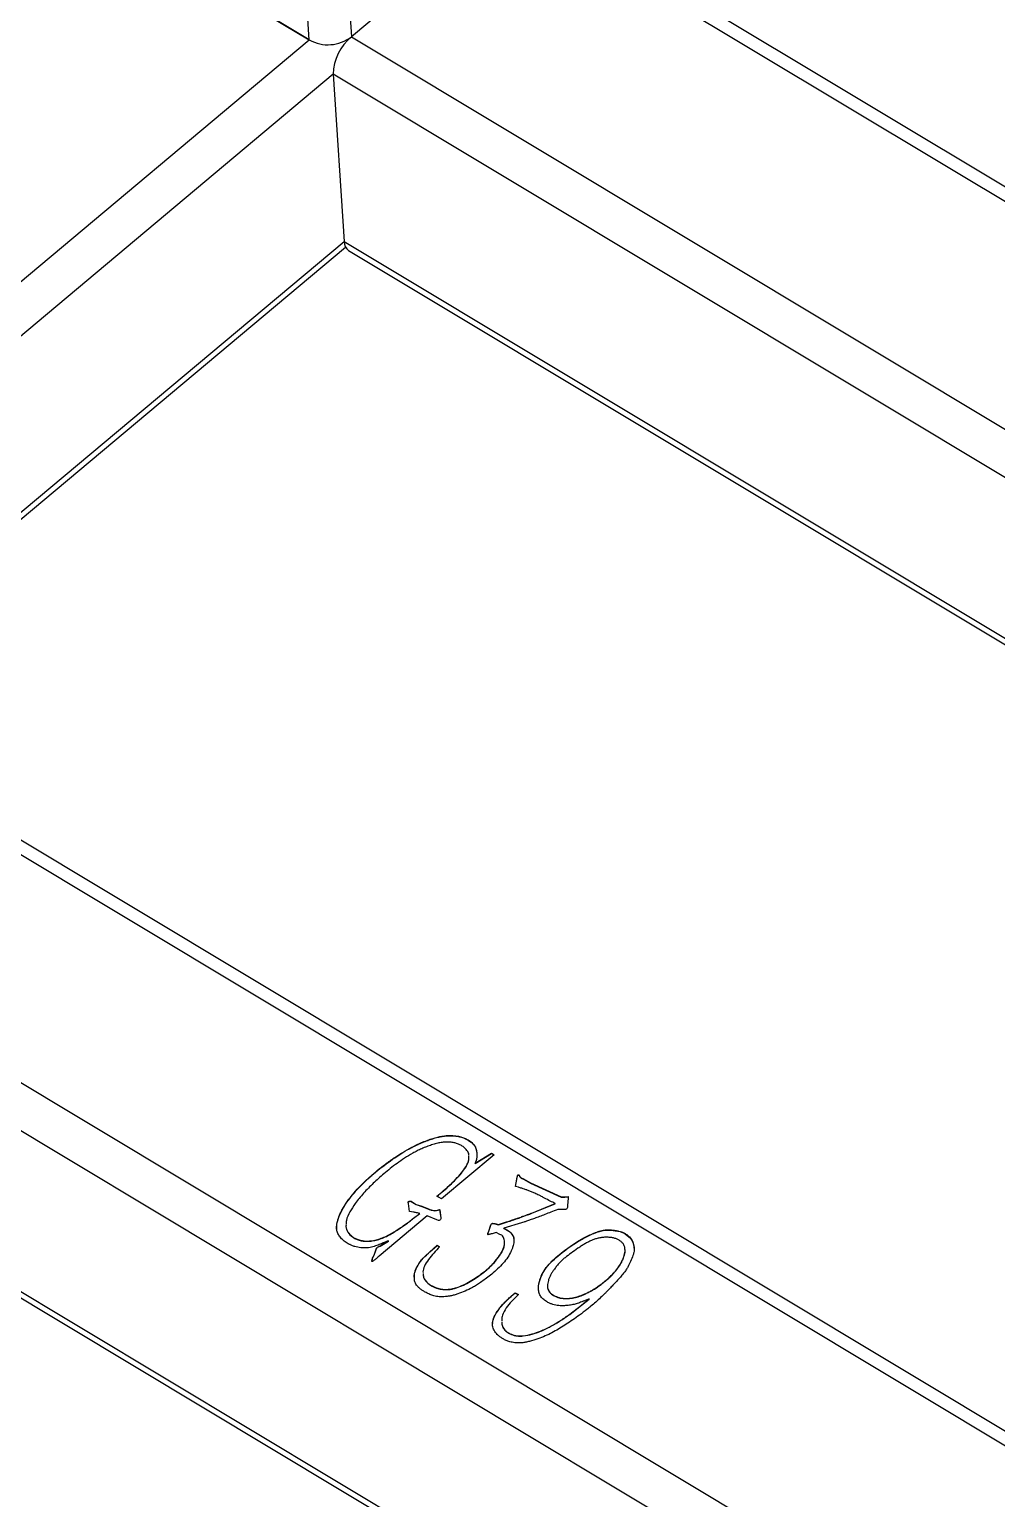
# Model space of a CAD drawing. Header units: millimetres. Extents: x -1590 to 1562, y -1082 to 1503.
# Drawn here: x -696.9 to -372.7, y -524.2 to -31.8 of the extents above; entities that cross this region are included whole.
import ezdxf

# ---------------------------------------------------------------- set-up
doc = ezdxf.new("R2010")
doc.units = ezdxf.units.MM

msp = doc.modelspace()

# ---------------------------------------------------------------- linework, layer by layer
at = {"color": 7, "linetype": 'Continuous', "lineweight": 25}
for p, q in [((-603.07, -35.39), (-621.83, 244.8)), ((-607.73, 245.86), (-588.96, -34.32)), ((-1491.65, 20.53), (264.31, -1033.52)), ((-1490.17, 17.51), (265.79, -1036.54)), ((-535.93, 10.09), (-588.96, -34.32)), ((-62.14, -269.37), (-530.31, 11.66)), ((-603.07, -35.39), (-662.84, 0.5)), ((-625.49, -21.93), (-603.14, -35.34)), ((-603.14, -35.34), (-603.14, -35.34)), ((-595.12, -46.88), (-591.37, -102.91)), ((-774.61, -258.66), (-590.9, -104.82)), ((-589.89, -105.94), (-309.53, -274.23)), ((-352.17, -512.24), (-823.6, -229.25)), ((-316.22, -631.26), (-918.63, -269.65)), ((-549.82, -404.06), (-549.82, -403.99)), ((-547.5, -411.82), (-542.02, -408.49)), ((-547.5, -411.89), (-542.02, -408.56)), ((-542.02, -408.49), (-541.15, -409.02)), ((-542.02, -408.56), (-542.02, -408.49)), ((-542.02, -408.56), (-541.19, -409.06)), ((-574.45, -409.98), (-574.45, -409.91)), ((-541.15, -409.02), (-558.71, -423.73)), ((-547.05, -410.6), (-547.5, -411.82)), ((-547.5, -411.89), (-547.5, -411.82)), ((-533.98, -419.66), (-533.41, -416.55)), ((-533.96, -419.66), (-533.4, -416.62)), ((-533.4, -416.62), (-533.41, -416.55)), ((-531.29, -417.08), (-528.88, -418.43)), ((-531.28, -417.15), (-531.29, -417.08)), ((-531.28, -417.15), (-528.88, -418.5)), ((-528.88, -418.43), (-518.7, -423.14)), ((-528.88, -418.5), (-528.88, -418.43)), ((-528.88, -418.5), (-518.69, -423.21)), ((-558.71, -423.73), (-560.32, -422.87)), ((-533, -419.88), (-533.98, -419.66)), ((-527.48, -421.88), (-530, -420.84)), ((-518.7, -423.14), (-517.39, -423.09)), ((-518.69, -423.21), (-518.7, -423.14)), ((-518.69, -423.21), (-517.38, -423.16)), ((-517.39, -423.09), (-516.28, -423.01)), ((-517.38, -423.16), (-517.39, -423.09)), ((-517.38, -423.16), (-516.28, -423.08)), ((-569.46, -428), (-569.82, -425.36)), ((-568.2, -428.2), (-569.46, -428)), ((-568.98, -424.56), (-567.22, -425.61)), ((-568.97, -424.63), (-568.98, -424.56)), ((-568.97, -424.63), (-567.22, -425.68)), ((-567.22, -425.61), (-565.38, -426.26)), ((-567.22, -425.68), (-567.22, -425.61)), ((-567.22, -425.68), (-565.37, -426.33)), ((-565.38, -426.26), (-563.15, -427.13)), ((-565.37, -426.33), (-565.38, -426.26)), ((-565.37, -426.33), (-563.14, -427.2)), ((-563.14, -427.2), (-563.15, -427.13)), ((-560.47, -427.62), (-559.38, -427.34)), ((-560.47, -427.69), (-559.37, -427.41)), ((-560.47, -427.69), (-560.47, -427.62)), ((-559.38, -427.34), (-558.95, -430.12)), ((-559.37, -427.41), (-559.38, -427.34)), ((-559.37, -427.41), (-558.94, -430.19)), ((-528.52, -428.53), (-520.66, -425.32)), ((-528.51, -428.6), (-520.66, -425.39)), ((-520.66, -425.39), (-520.66, -425.32)), ((-518.42, -427.32), (-519.81, -427.33)), ((-516.39, -424.35), (-516.55, -426.49)), ((-563.51, -429.43), (-579.66, -442.95)), ((-568.1, -430.22), (-566.07, -428.64)), ((-568.1, -430.29), (-566.07, -428.71)), ((-568.1, -430.29), (-568.1, -430.22)), ((-566.07, -428.71), (-566.07, -428.64)), ((-560.34, -430.78), (-563.51, -429.43)), ((-559.77, -431.03), (-560.34, -430.78)), ((-543.04, -434.91), (-542.2, -432.52)), ((-543.04, -434.98), (-542.2, -432.59)), ((-542.2, -432.59), (-542.2, -432.52)), ((-541.7, -431.9), (-540.92, -432.08)), ((-541.7, -431.97), (-541.7, -431.9)), ((-541.7, -431.97), (-540.91, -432.15)), ((-540.92, -432.08), (-539.65, -432.39)), ((-540.91, -432.15), (-540.92, -432.08)), ((-540.91, -432.15), (-539.64, -432.46)), ((-539.64, -432.46), (-539.65, -432.39)), ((-531.98, -431.85), (-537.88, -433.63)), ((-528.51, -428.6), (-528.52, -428.53)), ((-588.6, -436.53), (-588.6, -436.46)), ((-579.32, -439.52), (-576.55, -437.83)), ((-579.31, -439.59), (-576.55, -437.9)), ((-576.55, -437.9), (-576.55, -437.83)), ((-543.04, -434.98), (-543.04, -434.91)), ((-540.46, -435.06), (-541.81, -435.47)), ((-539.17, -435.66), (-540.46, -435.06)), ((-537.87, -433.7), (-537.88, -433.63)), ((-497.68, -435.18), (-497.69, -435.11)), ((-581.71, -443.21), (-581.23, -442.28)), ((-581.71, -443.28), (-581.23, -442.35)), ((-581.23, -442.28), (-580.79, -440.96)), ((-581.23, -442.35), (-580.79, -441.03)), ((-581.23, -442.35), (-581.23, -442.28)), ((-580.79, -441.03), (-580.79, -440.96)), ((-580.19, -439.93), (-579.32, -439.52)), ((-580.18, -440), (-580.19, -439.93)), ((-580.18, -440), (-579.31, -439.59)), ((-579.31, -439.59), (-579.32, -439.52)), ((-562.68, -441.48), (-560.23, -439.32)), ((-562.68, -441.55), (-560.23, -439.39)), ((-562.68, -441.55), (-562.68, -441.48)), ((-560.23, -439.32), (-559.43, -439.8)), ((-560.23, -439.39), (-560.23, -439.32)), ((-560.23, -439.39), (-559.43, -439.87)), ((-514.83, -439.23), (-514.83, -439.16)), ((-581.71, -443.28), (-581.71, -443.21)), ((-541.14, -445.16), (-541.15, -445.09)), ((-561.93, -453.01), (-561.94, -452.94)), ((-503.5, -451.07), (-503.51, -451)), ((-535.39, -456.38), (-534.03, -455.23)), ((-535.39, -456.45), (-534.02, -455.3)), ((-535.39, -456.45), (-535.39, -456.38)), ((-534.03, -455.23), (-533, -455.85)), ((-534.02, -455.3), (-534.03, -455.23)), ((-534.02, -455.3), (-532.99, -455.92)), ((-520.89, -456.29), (-520.9, -456.22)), ((-511.82, -459.34), (-509.22, -457.27)), ((-511.82, -459.41), (-509.22, -457.34)), ((-509.22, -457.34), (-509.22, -457.27)), ((-515.79, -462.45), (-511.82, -459.34)), ((-515.78, -462.52), (-515.79, -462.45)), ((-515.78, -462.52), (-511.82, -459.41)), ((-511.82, -459.41), (-511.82, -459.34))]:
    msp.add_line(p, q, dxfattribs=at)
at = {"color": 8, "linetype": 'Continuous', "lineweight": 25}
for p, q in [((-61.8, -274.52), (-535.93, 10.09)), ((-588.96, -34.32), (-56.48, -353.95)), ((-823.94, -220.35), (-603.07, -35.39)), ((-595.12, -46.88), (-817.38, -232.99)), ((-61.27, -367.33), (-595.12, -46.88)), ((-776.21, -257.7), (-591.37, -102.91)), ((-591.37, -102.91), (-307.91, -273.06)), ((-351.83, -517.39), (-825.96, -232.78)), ((-878.99, -277.19), (-346.51, -596.82))]:
    msp.add_line(p, q, dxfattribs=at)
at = {"color": 7, "linetype": 'Continuous', "lineweight": 25}
for centre, radius, start, end in [((-596.83, -24.12), 12.88, 241.0269, 307.6194), ((-577.96, -47.51), 17.18, 129.8487, 177.885), ((-587.9, -103.09), 3.47, 177.1302, 235.1254)]:
    msp.add_arc(centre, radius, start, end, dxfattribs=at)
for points, knots in [([(-574.45, -409.91), (-573.56, -409.33), (-571.72, -408.13), (-569.25, -406.74), (-567.15, -405.67), (-565.52, -404.92), (-563.83, -404.26), (-562.13, -403.67), (-560.49, -403.16), (-558.93, -402.81), (-557.48, -402.6), (-556.17, -402.53), (-555, -402.56), (-553.97, -402.63), (-553.09, -402.76), (-552.12, -402.99), (-551.03, -403.4), (-550.24, -403.79), (-549.82, -403.99)], [0, 0, 0, 0, 0.126875, 0.26151, 0.330229, 0.398329, 0.466356, 0.533691, 0.597757, 0.655467, 0.70742, 0.754407, 0.796644, 0.833775, 0.865799, 0.893553, 0.945163, 1, 1, 1, 1]), ([(-574.45, -409.98), (-573.56, -409.4), (-571.72, -408.2), (-569.25, -406.81), (-567.15, -405.74), (-565.51, -404.99), (-563.82, -404.33), (-562.13, -403.74), (-560.48, -403.23), (-558.92, -402.88), (-557.48, -402.67), (-556.16, -402.6), (-554.99, -402.63), (-553.96, -402.7), (-553.09, -402.83), (-552.12, -403.06), (-551.03, -403.47), (-550.23, -403.86), (-549.82, -404.06)], [0, 0, 0, 0, 0.126875, 0.26151, 0.330229, 0.398329, 0.466356, 0.533691, 0.597757, 0.655467, 0.70742, 0.754407, 0.796644, 0.833775, 0.865799, 0.893553, 0.945163, 1, 1, 1, 1]), ([(-551.52, -406.25), (-551.86, -406.04), (-552.53, -405.64), (-553.66, -405.19), (-554.85, -404.89), (-556.12, -404.72), (-557.47, -404.72), (-558.93, -404.88), (-560.47, -405.21), (-562.1, -405.69), (-563.74, -406.28), (-565.38, -406.93), (-566.93, -407.68), (-568.89, -408.74), (-571.18, -410.11), (-573.64, -411.85), (-575.93, -413.59), (-577.36, -414.78), (-578.08, -415.37)], [0, 0, 0, 0, 0.042953, 0.083374, 0.123258, 0.162895, 0.204395, 0.249812, 0.299201, 0.353806, 0.411254, 0.468748, 0.525799, 0.582908, 0.694352, 0.798766, 0.899666, 1, 1, 1, 1]), ([(-549.59, -409.22), (-549.58, -409.14), (-549.55, -408.54), (-550.14, -407.45), (-551.06, -406.65), (-551.52, -406.25)], [0, 0, 0, 0, 0.063344, 0.531145, 1, 1, 1, 1]), ([(-549.82, -403.99), (-549.59, -404.14), (-549.13, -404.42), (-548.56, -404.92), (-548.07, -405.43), (-547.53, -406.16), (-547.1, -407.2), (-546.93, -408.29), (-546.94, -409.15), (-546.93, -409.72), (-546.98, -410.19), (-547.03, -410.48), (-547.05, -410.6)], [0, 0, 0, 0, 0.093571, 0.182514, 0.269093, 0.354305, 0.52846, 0.715, 0.80627, 0.883545, 0.948137, 1, 1, 1, 1]), ([(-549.82, -404.06), (-549.16, -404.54), (-547.85, -405.49), (-547.13, -406.94), (-547.06, -407.75), (-547.05, -407.89)], [0, 0, 0, 0, 0.452607, 0.905598, 1, 1, 1, 1]), ([(-589.63, -439.01), (-590.13, -438.74), (-591.13, -438.19), (-592.29, -437.14), (-593.18, -435.99), (-593.67, -434.96), (-593.88, -434.1), (-593.94, -433.39), (-593.91, -432.62), (-593.78, -431.79), (-593.55, -430.9), (-593.23, -429.94), (-592.8, -428.9), (-592.26, -427.8), (-591.65, -426.64), (-590.88, -425.45), (-590.03, -424.22), (-588.76, -422.58), (-587.13, -420.62), (-584.99, -418.45), (-582.73, -416.36), (-580.26, -414.23), (-577.51, -412.03), (-575.49, -410.62), (-574.45, -409.91)], [0, 0, 0, 0, 0.0403, 0.080356, 0.119472, 0.157357, 0.176759, 0.197542, 0.220121, 0.244249, 0.270492, 0.298956, 0.330404, 0.364108, 0.400246, 0.437627, 0.477386, 0.518632, 0.599479, 0.673497, 0.746929, 0.82693, 0.911502, 1, 1, 1, 1]), ([(-593.9, -433.79), (-593.88, -433.09), (-593.83, -431.44), (-592.8, -428.89), (-591.38, -426.19), (-588.93, -422.74), (-585.27, -418.66), (-580.19, -414.11), (-576.36, -411.35), (-574.45, -409.98)], [0, 0, 0, 0, 0.076105, 0.178717, 0.281379, 0.384057, 0.589324, 0.794678, 1, 1, 1, 1]), ([(-560.32, -422.87), (-558.84, -421.63), (-555.87, -419.15), (-552.61, -415.8), (-550.45, -412.95), (-549.57, -411.01), (-549.59, -409.84), (-549.59, -409.46)], [0, 0, 0, 0, 0.309197, 0.618343, 0.772823, 0.927234, 1, 1, 1, 1]), ([(-560.31, -422.94), (-558.83, -421.7), (-555.87, -419.22), (-552.6, -415.87), (-550.44, -413.02), (-549.56, -411.08), (-549.58, -409.91), (-549.59, -409.53)], [0, 0, 0, 0, 0.309197, 0.618343, 0.772823, 0.927234, 1, 1, 1, 1]), ([(-578.08, -415.37), (-579.28, -416.42), (-581.68, -418.51), (-584.91, -421.84), (-587.56, -425.04), (-589.47, -428.1), (-590.72, -430.45), (-590.74, -431.9), (-590.75, -432.35)], [0, 0, 0, 0, 0.2067337, 0.4134904, 0.6201409, 0.775184, 0.9300549, 1, 1, 1, 1]), ([(-533.41, -416.55), (-533.39, -416.43), (-533.36, -416.21), (-533.25, -415.96), (-533.17, -415.77), (-532.93, -415.7), (-532.69, -415.89), (-532.6, -416.13), (-532.45, -416.41), (-532.17, -416.63), (-531.78, -416.86), (-531.46, -417), (-531.29, -417.08)], [0, 0, 0, 0, 0.132121, 0.225545, 0.28598, 0.323707, 0.397087, 0.519994, 0.605226, 0.709452, 0.84137, 1, 1, 1, 1]), ([(-533.4, -416.62), (-533.39, -416.5), (-533.36, -416.28), (-533.24, -416.03), (-533.17, -415.84), (-532.92, -415.77), (-532.68, -415.96), (-532.6, -416.2), (-532.45, -416.48), (-532.17, -416.7), (-531.78, -416.93), (-531.46, -417.07), (-531.28, -417.15)], [0, 0, 0, 0, 0.132121, 0.225545, 0.28598, 0.323707, 0.397087, 0.519994, 0.605226, 0.709452, 0.84137, 1, 1, 1, 1]), ([(-530, -420.84), (-530.11, -420.79), (-530.43, -420.68), (-531.06, -420.49), (-531.93, -420.21), (-532.61, -420), (-533, -419.88)], [0, 0, 0, 0, 0.119615, 0.326343, 0.618028, 1, 1, 1, 1]), ([(-520.66, -425.32), (-521.22, -425.05), (-522.42, -424.47), (-523.91, -423.68), (-525.15, -423.02), (-526.02, -422.59), (-526.78, -422.21), (-527.26, -421.98), (-527.48, -421.88)], [0, 0, 0, 0, 0.240019, 0.522018, 0.666348, 0.793885, 0.904533, 1, 1, 1, 1]), ([(-516.28, -423.01), (-516.28, -423.03), (-516.29, -423.15), (-516.33, -423.4), (-516.32, -423.82), (-516.36, -424.16), (-516.39, -424.35)], [0, 0, 0, 0, 0.05995, 0.251846, 0.56241, 1, 1, 1, 1]), ([(-569.82, -425.36), (-569.87, -425.21), (-569.95, -424.99), (-569.86, -424.67), (-569.62, -424.58), (-569.44, -424.51), (-569.21, -424.51), (-569.06, -424.54), (-568.98, -424.56)], [0, 0, 0, 0, 0.350484, 0.527084, 0.64708, 0.750783, 0.854774, 1, 1, 1, 1]), ([(-569.9, -425.08), (-569.9, -425.08), (-569.91, -425.02), (-569.9, -424.92), (-569.85, -424.76), (-569.64, -424.66), (-569.44, -424.58), (-569.19, -424.58), (-569.05, -424.61), (-568.97, -424.63)], [0, 0, 0, 0, 0.016982, 0.171968, 0.322998, 0.489814, 0.660496, 0.830097, 1, 1, 1, 1]), ([(-566.07, -428.64), (-566.33, -428.58), (-566.79, -428.47), (-567.4, -428.36), (-567.85, -428.26), (-568.1, -428.22), (-568.2, -428.2)], [0, 0, 0, 0, 0.362799, 0.652475, 0.863991, 1, 1, 1, 1]), ([(-563.15, -427.13), (-562.99, -427.2), (-562.59, -427.37), (-561.87, -427.53), (-561.13, -427.7), (-560.66, -427.64), (-560.47, -427.62)], [0, 0, 0, 0, 0.191467, 0.503414, 0.805851, 1, 1, 1, 1]), ([(-563.14, -427.2), (-562.99, -427.27), (-562.58, -427.44), (-561.87, -427.6), (-561.13, -427.77), (-560.65, -427.71), (-560.47, -427.69)], [0, 0, 0, 0, 0.191467, 0.503414, 0.805851, 1, 1, 1, 1]), ([(-519.81, -427.33), (-520.56, -427.62), (-522, -428.19), (-524.05, -428.98), (-525.89, -429.68), (-527.51, -430.3), (-528.93, -430.81), (-530.13, -431.25), (-531.13, -431.58), (-531.72, -431.77), (-531.98, -431.85)], [0, 0, 0, 0, 0.188413, 0.357486, 0.50962, 0.643418, 0.759307, 0.857858, 0.937578, 1, 1, 1, 1]), ([(-516.55, -426.49), (-516.56, -426.64), (-516.58, -426.88), (-516.75, -427.19), (-517.06, -427.29), (-517.4, -427.33), (-517.87, -427.33), (-518.22, -427.32), (-518.42, -427.32)], [0, 0, 0, 0, 0.236587, 0.387827, 0.471115, 0.599237, 0.773618, 1, 1, 1, 1]), ([(-590.77, -432.62), (-590.78, -432.74), (-590.84, -433.52), (-590.34, -434.97), (-589.18, -435.97), (-588.6, -436.46)], [0, 0, 0, 0, 0.082875, 0.541889, 1, 1, 1, 1]), ([(-590.76, -432.69), (-590.77, -432.81), (-590.84, -433.59), (-590.33, -435.04), (-589.18, -436.04), (-588.6, -436.53)], [0, 0, 0, 0, 0.082875, 0.541889, 1, 1, 1, 1]), ([(-588.6, -436.46), (-588.27, -436.68), (-587.59, -437.11), (-586.36, -437.56), (-585.01, -437.88), (-583.51, -437.94), (-581.89, -437.81), (-580.21, -437.43), (-578.48, -436.85), (-576.8, -436.08), (-575.19, -435.18), (-573.66, -434.22), (-572.23, -433.24), (-570.85, -432.28), (-569.48, -431.28), (-568.58, -430.59), (-568.1, -430.22)], [0, 0, 0, 0, 0.055928, 0.112961, 0.170791, 0.230883, 0.295406, 0.367083, 0.443443, 0.523307, 0.605293, 0.687467, 0.766844, 0.841355, 0.916893, 1, 1, 1, 1]), ([(-588.6, -436.53), (-588.26, -436.75), (-587.59, -437.18), (-586.36, -437.63), (-585, -437.95), (-583.5, -438.01), (-581.89, -437.88), (-580.2, -437.5), (-578.47, -436.92), (-576.79, -436.15), (-575.18, -435.25), (-573.65, -434.29), (-572.22, -433.31), (-570.84, -432.35), (-569.48, -431.35), (-568.57, -430.66), (-568.1, -430.29)], [0, 0, 0, 0, 0.055928, 0.112961, 0.170791, 0.230883, 0.295406, 0.367083, 0.443443, 0.523307, 0.605293, 0.687467, 0.766844, 0.841355, 0.916893, 1, 1, 1, 1]), ([(-558.95, -430.12), (-558.95, -430.25), (-558.97, -430.48), (-559.21, -430.77), (-559.47, -430.99), (-559.68, -431.02), (-559.77, -431.03)], [0, 0, 0, 0, 0.316288, 0.601624, 0.845531, 1, 1, 1, 1]), ([(-542.2, -432.52), (-542.17, -432.38), (-542.12, -432.12), (-541.83, -431.97), (-541.7, -431.9)], [0, 0, 0, 0, 0.57363, 1, 1, 1, 1]), ([(-542.2, -432.59), (-542.17, -432.45), (-542.12, -432.19), (-541.82, -432.04), (-541.7, -431.97)], [0, 0, 0, 0, 0.57363, 1, 1, 1, 1]), ([(-539.65, -432.39), (-539.19, -432.24), (-538.3, -431.94), (-537.01, -431.52), (-535.83, -431.14), (-534.76, -430.77), (-533.78, -430.44), (-532.91, -430.14), (-532.14, -429.87), (-531.3, -429.56), (-530.43, -429.24), (-529.57, -428.93), (-528.97, -428.7), (-528.64, -428.58), (-528.52, -428.53)], [0, 0, 0, 0, 0.122989, 0.236923, 0.342871, 0.438735, 0.525539, 0.604359, 0.673619, 0.733331, 0.833057, 0.9109, 0.966393, 1, 1, 1, 1]), ([(-539.64, -432.46), (-539.18, -432.31), (-538.29, -432.01), (-537.01, -431.59), (-535.82, -431.21), (-534.75, -430.84), (-533.78, -430.51), (-532.91, -430.21), (-532.14, -429.94), (-531.3, -429.63), (-530.43, -429.31), (-529.57, -429), (-528.96, -428.77), (-528.63, -428.65), (-528.51, -428.6)], [0, 0, 0, 0, 0.122989, 0.236923, 0.342871, 0.438735, 0.525539, 0.604359, 0.673619, 0.733331, 0.833057, 0.9109, 0.966393, 1, 1, 1, 1]), ([(-576.55, -437.83), (-576.83, -437.94), (-577.52, -438.2), (-578.64, -438.72), (-580.09, -439.28), (-581.47, -439.75), (-582.7, -440.07), (-583.7, -440.2), (-584.74, -440.23), (-585.79, -440.17), (-586.84, -440.02), (-587.84, -439.77), (-588.79, -439.45), (-589.35, -439.15), (-589.63, -439.01)], [0, 0, 0, 0, 0.066931, 0.160895, 0.277311, 0.408832, 0.478532, 0.549522, 0.621851, 0.69747, 0.774652, 0.849586, 0.925122, 1, 1, 1, 1]), ([(-541.81, -435.47), (-541.99, -435.51), (-542.29, -435.59), (-542.69, -435.7), (-542.96, -435.74), (-543.18, -435.79), (-543.27, -435.67), (-543.26, -435.5), (-543.17, -435.24), (-543.09, -435.03), (-543.04, -434.91)], [0, 0, 0, 0, 0.207295, 0.361367, 0.470243, 0.531833, 0.576724, 0.661411, 0.805235, 1, 1, 1, 1]), ([(-543.24, -435.69), (-543.25, -435.67), (-543.27, -435.58), (-543.17, -435.34), (-543.09, -435.13), (-543.04, -434.98)], [0, 0, 0, 0, 0.101634, 0.346159, 1, 1, 1, 1]), ([(-537.88, -433.63), (-537.6, -433.77), (-537.06, -434.04), (-536.23, -434.44), (-535.51, -435.02), (-535.02, -435.66), (-534.72, -436.3), (-534.57, -436.87), (-534.48, -437.5), (-534.49, -438.19), (-534.6, -438.97), (-534.85, -439.82), (-535.19, -440.76), (-535.82, -442.13), (-536.84, -443.87), (-538.51, -445.82), (-540.38, -447.65), (-541.72, -448.82), (-542.38, -449.39)], [0, 0, 0, 0, 0.041274, 0.079617, 0.120502, 0.171652, 0.201341, 0.233561, 0.268725, 0.306774, 0.348943, 0.396561, 0.449701, 0.50881, 0.63256, 0.756161, 0.879414, 1, 1, 1, 1]), ([(-541.15, -445.09), (-540.63, -444.49), (-539.61, -443.3), (-538.62, -441.72), (-538.01, -440.47), (-537.76, -439.55), (-537.6, -438.67), (-537.63, -437.83), (-537.8, -437.08), (-538.09, -436.46), (-538.54, -435.96), (-538.96, -435.76), (-539.17, -435.66)], [0, 0, 0, 0, 0.201826, 0.39963, 0.494823, 0.584118, 0.670153, 0.752792, 0.827959, 0.892407, 0.947603, 1, 1, 1, 1]), ([(-541.14, -445.16), (-540.51, -444.41), (-539.25, -442.92), (-538.09, -440.89), (-537.63, -439.24), (-537.64, -438.43), (-537.65, -438.05)], [0, 0, 0, 0, 0.339775, 0.679367, 0.84932, 1, 1, 1, 1]), ([(-537.87, -433.7), (-537.28, -433.96), (-536.1, -434.49), (-534.94, -435.73), (-534.48, -436.78), (-534.54, -437.35), (-534.55, -437.41)], [0, 0, 0, 0, 0.320132, 0.638822, 0.957942, 1, 1, 1, 1]), ([(-499.44, -437.51), (-499.74, -437.36), (-500.34, -437.06), (-501.4, -436.79), (-502.57, -436.64), (-503.81, -436.62), (-505.07, -436.74), (-506.3, -436.94), (-507.46, -437.27), (-508.56, -437.73), (-509.64, -438.26), (-510.74, -438.88), (-511.89, -439.57), (-513.41, -440.6), (-515.26, -441.9), (-517.04, -443.2), (-518.33, -444.29), (-519.23, -445.2), (-520.1, -446.2), (-520.62, -446.92), (-520.89, -447.28)], [0, 0, 0, 0, 0.040169, 0.081099, 0.123548, 0.169141, 0.215834, 0.260692, 0.305024, 0.348816, 0.395099, 0.444435, 0.497589, 0.554591, 0.667742, 0.772704, 0.824584, 0.879808, 0.938217, 1, 1, 1, 1]), ([(-514.83, -439.16), (-514.41, -438.87), (-513.52, -438.26), (-512.02, -437.4), (-510.38, -436.51), (-508.6, -435.66), (-506.81, -434.89), (-505.05, -434.37), (-503.4, -434.1), (-501.88, -434.16), (-500.57, -434.35), (-499.42, -434.55), (-498.47, -434.79), (-497.93, -435.01), (-497.69, -435.11)], [0, 0, 0, 0, 0.089666, 0.186387, 0.290941, 0.403191, 0.511886, 0.607325, 0.692412, 0.77039, 0.841043, 0.902667, 0.955677, 1, 1, 1, 1]), ([(-514.83, -439.23), (-514.4, -438.94), (-513.52, -438.33), (-512.02, -437.47), (-510.37, -436.58), (-508.59, -435.73), (-506.8, -434.96), (-505.05, -434.44), (-503.39, -434.17), (-501.88, -434.23), (-500.56, -434.42), (-499.42, -434.62), (-498.46, -434.86), (-497.93, -435.08), (-497.68, -435.18)], [0, 0, 0, 0, 0.089666, 0.186387, 0.290941, 0.403191, 0.511886, 0.607325, 0.692412, 0.77039, 0.841043, 0.902667, 0.955677, 1, 1, 1, 1]), ([(-497.69, -435.11), (-497.34, -435.31), (-496.62, -435.74), (-495.86, -436.4), (-495.32, -437.04), (-494.99, -437.64), (-494.64, -438.32), (-494.38, -439.1), (-494.19, -439.94), (-494.16, -440.84), (-494.27, -441.79), (-494.67, -443.09), (-495.34, -444.71), (-496.12, -446.33), (-496.94, -447.67), (-497.79, -448.78), (-498.82, -450.04), (-500.02, -451.36), (-501.24, -452.64), (-502.32, -453.78), (-503.23, -454.72), (-504.21, -455.75), (-505.46, -456.93), (-507.02, -458.33), (-508.58, -459.65), (-509.58, -460.5), (-510.03, -460.88)], [0, 0, 0, 0, 0.033617, 0.06919, 0.088786, 0.110552, 0.135478, 0.163156, 0.192742, 0.22296, 0.25475, 0.288318, 0.356911, 0.424003, 0.460323, 0.502362, 0.550774, 0.605237, 0.658824, 0.70464, 0.742683, 0.772608, 0.828059, 0.890062, 0.950284, 1, 1, 1, 1]), ([(-503.51, -451), (-502.94, -450.5), (-501.8, -449.5), (-500.31, -447.86), (-499.03, -446.07), (-498.15, -444.5), (-497.61, -443.2), (-497.36, -442.24), (-497.22, -441.3), (-497.24, -440.39), (-497.45, -439.54), (-497.87, -438.75), (-498.55, -438.07), (-499.14, -437.7), (-499.44, -437.51)], [0, 0, 0, 0, 0.125399, 0.252535, 0.382254, 0.517458, 0.585199, 0.649418, 0.711514, 0.772404, 0.830241, 0.885963, 0.94139, 1, 1, 1, 1]), ([(-497.68, -435.18), (-496.87, -435.73), (-495.23, -436.84), (-494.32, -438.78), (-494.32, -439.95), (-494.33, -440.3)], [0, 0, 0, 0, 0.410963, 0.822992, 1, 1, 1, 1]), ([(-579.66, -442.95), (-579.84, -443.11), (-580.19, -443.4), (-580.68, -443.8), (-581.1, -444.13), (-581.44, -444.4), (-581.71, -444.6), (-581.89, -444.71), (-582.02, -444.81), (-582.21, -444.76), (-582.03, -444.4), (-582, -444.03), (-581.89, -443.57), (-581.76, -443.31), (-581.71, -443.21)], [0, 0, 0, 0, 0.146232, 0.27484, 0.380762, 0.466522, 0.532268, 0.575424, 0.601747, 0.60972, 0.67756, 0.799963, 0.923195, 1, 1, 1, 1]), ([(-580.79, -440.96), (-580.73, -440.75), (-580.62, -440.38), (-580.32, -440.06), (-580.19, -439.93)], [0, 0, 0, 0, 0.5657763, 1, 1, 1, 1]), ([(-580.79, -441.03), (-580.72, -440.82), (-580.61, -440.45), (-580.31, -440.13), (-580.18, -440)], [0, 0, 0, 0, 0.5657763, 1, 1, 1, 1]), ([(-567.83, -450.47), (-567.84, -450.42), (-568, -449.76), (-567.68, -448.19), (-566.71, -445.92), (-564.94, -443.62), (-563.43, -442.24), (-562.68, -441.55)], [0, 0, 0, 0, 0.013405, 0.210689, 0.473426, 0.736763, 1, 1, 1, 1]), ([(-564.18, -455.03), (-564.5, -454.85), (-565.12, -454.49), (-565.94, -453.9), (-566.61, -453.3), (-567.15, -452.66), (-567.54, -451.98), (-567.79, -451.2), (-567.88, -450.32), (-567.86, -449.36), (-567.71, -448.35), (-567.36, -447.32), (-566.86, -446.27), (-565.96, -444.9), (-564.66, -443.25), (-563.33, -442.07), (-562.68, -441.48)], [0, 0, 0, 0, 0.05922, 0.113933, 0.165404, 0.212861, 0.261013, 0.312176, 0.369771, 0.432764, 0.499417, 0.567466, 0.638075, 0.711105, 0.857737, 1, 1, 1, 1]), ([(-559.43, -439.8), (-560.06, -440.51), (-561.32, -441.92), (-563.19, -444.05), (-564.44, -446.15), (-565.05, -447.68), (-564.95, -448.38), (-564.94, -448.47)], [0, 0, 0, 0, 0.2588692, 0.5177554, 0.7762729, 0.9701839, 1, 1, 1, 1]), ([(-526.26, -453.59), (-526.26, -453.58), (-526.38, -452.67), (-525.74, -450.8), (-524.63, -448.12), (-522.72, -445.61), (-520.31, -443.35), (-517.67, -441.22), (-515.78, -439.9), (-514.83, -439.23)], [0, 0, 0, 0, 0.000267, 0.166721, 0.333361, 0.499924, 0.666559, 0.833278, 1, 1, 1, 1]), ([(-523.29, -458.32), (-523.72, -458.06), (-524.56, -457.55), (-525.48, -456.54), (-526.09, -455.36), (-526.26, -454.24), (-526.27, -453.25), (-526.15, -452.43), (-525.97, -451.54), (-525.58, -450.27), (-524.9, -448.66), (-523.92, -447.1), (-522.92, -445.88), (-522.04, -444.92), (-521.01, -443.94), (-519.47, -442.6), (-517.43, -440.98), (-515.69, -439.76), (-514.83, -439.16)], [0, 0, 0, 0, 0.05498, 0.108608, 0.164834, 0.226513, 0.26079, 0.297739, 0.33775, 0.381501, 0.471271, 0.561215, 0.608123, 0.658338, 0.712445, 0.770163, 0.887006, 1, 1, 1, 1]), ([(-503.5, -451.07), (-502.41, -450.06), (-500.21, -448.04), (-498.32, -445.11), (-497.41, -442.68), (-497.11, -441.34), (-497.27, -440.66), (-497.28, -440.6)], [0, 0, 0, 0, 0.327724, 0.655429, 0.819301, 0.983131, 1, 1, 1, 1]), ([(-582.12, -444.65), (-582.11, -444.63), (-582.06, -444.5), (-581.96, -444.04), (-581.82, -443.61), (-581.71, -443.28)], [0, 0, 0, 0, 0.060215, 0.275004, 1, 1, 1, 1]), ([(-561.94, -452.94), (-561.62, -453.1), (-560.99, -453.41), (-559.98, -453.77), (-558.91, -454), (-557.81, -454.13), (-556.68, -454.12), (-555.51, -454), (-554.34, -453.72), (-552.74, -453.2), (-550.78, -452.33), (-548.55, -451.09), (-546.46, -449.68), (-544.47, -448.24), (-542.67, -446.72), (-541.66, -445.63), (-541.15, -445.09)], [0, 0, 0, 0, 0.046273, 0.09063, 0.13365, 0.177137, 0.22059, 0.265455, 0.31244, 0.361859, 0.465816, 0.574299, 0.683951, 0.791337, 0.896239, 1, 1, 1, 1]), ([(-561.93, -453.01), (-561.61, -453.17), (-560.99, -453.48), (-559.97, -453.84), (-558.91, -454.07), (-557.81, -454.2), (-556.67, -454.19), (-555.51, -454.07), (-554.33, -453.79), (-552.74, -453.27), (-550.78, -452.4), (-548.54, -451.16), (-546.46, -449.75), (-544.47, -448.31), (-542.67, -446.79), (-541.65, -445.7), (-541.14, -445.16)], [0, 0, 0, 0, 0.046273, 0.09063, 0.13365, 0.177137, 0.22059, 0.265455, 0.31244, 0.361859, 0.465816, 0.574299, 0.683951, 0.791337, 0.896239, 1, 1, 1, 1]), ([(-520.89, -447.28), (-521.12, -447.59), (-521.58, -448.19), (-522.13, -449.14), (-522.59, -450.11), (-522.93, -451.07), (-523.16, -451.99), (-523.28, -452.84), (-523.2, -453.59), (-523.01, -454.27), (-522.66, -454.85), (-522.2, -455.38), (-521.61, -455.85), (-521.14, -456.1), (-520.9, -456.22)], [0, 0, 0, 0, 0.1041413, 0.2075588, 0.3092398, 0.4111505, 0.5077692, 0.5936424, 0.6704802, 0.7398989, 0.8045356, 0.8686016, 0.9335046, 1, 1, 1, 1]), ([(-564.91, -448.75), (-564.89, -449.18), (-564.86, -450.22), (-563.82, -451.74), (-562.56, -452.54), (-561.94, -452.94)], [0, 0, 0, 0, 0.258061, 0.628812, 1, 1, 1, 1]), ([(-564.9, -448.82), (-564.89, -449.25), (-564.85, -450.29), (-563.81, -451.81), (-562.56, -452.61), (-561.93, -453.01)], [0, 0, 0, 0, 0.258061, 0.628812, 1, 1, 1, 1]), ([(-542.38, -449.39), (-542.94, -449.82), (-544.01, -450.63), (-545.56, -451.74), (-547.01, -452.67), (-548.71, -453.68), (-550.78, -454.68), (-552.85, -455.51), (-554.48, -456.01), (-555.66, -456.3), (-556.83, -456.48), (-557.95, -456.57), (-559.02, -456.59), (-560, -456.54), (-560.88, -456.4), (-561.89, -456.12), (-563, -455.67), (-563.79, -455.24), (-564.18, -455.03)], [0, 0, 0, 0, 0.09455, 0.179615, 0.253693, 0.318503, 0.434282, 0.541479, 0.5921, 0.640694, 0.686438, 0.73108, 0.773461, 0.811952, 0.84756, 0.879934, 0.941284, 1, 1, 1, 1]), ([(-520.9, -456.22), (-520.6, -456.37), (-520.03, -456.66), (-519.05, -456.94), (-518.03, -457.11), (-516.96, -457.15), (-515.9, -457.09), (-514.87, -456.96), (-513.87, -456.76), (-512.91, -456.48), (-511.92, -456.14), (-510.91, -455.69), (-509.8, -455.2), (-508.64, -454.59), (-507.4, -453.9), (-506.15, -453.05), (-504.82, -452.08), (-503.96, -451.37), (-503.51, -451)], [0, 0, 0, 0, 0.053652, 0.10556, 0.157019, 0.209449, 0.262205, 0.313053, 0.362512, 0.412114, 0.463607, 0.520893, 0.583562, 0.652469, 0.727827, 0.810111, 0.90125, 1, 1, 1, 1]), ([(-520.89, -456.29), (-520.6, -456.44), (-520.02, -456.73), (-519.04, -457.01), (-518.02, -457.18), (-516.96, -457.22), (-515.9, -457.16), (-514.86, -457.03), (-513.87, -456.83), (-512.91, -456.55), (-511.92, -456.21), (-510.91, -455.76), (-509.8, -455.27), (-508.64, -454.66), (-507.4, -453.97), (-506.15, -453.12), (-504.82, -452.15), (-503.95, -451.44), (-503.5, -451.07)], [0, 0, 0, 0, 0.053652, 0.10556, 0.157019, 0.209449, 0.262205, 0.313053, 0.362512, 0.412114, 0.463607, 0.520893, 0.583562, 0.652469, 0.727827, 0.810111, 0.90125, 1, 1, 1, 1]), ([(-538.58, -470.4), (-538.85, -470.21), (-539.39, -469.84), (-540.08, -469.21), (-540.64, -468.54), (-541.11, -467.83), (-541.46, -467.08), (-541.64, -466.28), (-541.67, -465.45), (-541.52, -464.58), (-541.24, -463.68), (-540.84, -462.74), (-540.27, -461.78), (-539.59, -460.77), (-538.77, -459.72), (-537.78, -458.64), (-536.66, -457.51), (-535.82, -456.76), (-535.39, -456.38)], [0, 0, 0, 0, 0.052656, 0.103449, 0.154459, 0.204656, 0.255821, 0.306615, 0.359503, 0.414079, 0.471906, 0.532956, 0.598064, 0.667419, 0.741746, 0.821864, 0.908119, 1, 1, 1, 1]), ([(-541.58, -465.53), (-541.6, -465.44), (-541.69, -464.71), (-540.99, -463.1), (-539.69, -460.85), (-537.7, -458.56), (-536.16, -457.15), (-535.39, -456.45)], [0, 0, 0, 0, 0.024707, 0.219663, 0.479648, 0.739781, 1, 1, 1, 1]), ([(-533, -455.85), (-533.74, -456.56), (-535.24, -457.98), (-537.16, -460.26), (-538.22, -462.4), (-538.62, -463.9), (-538.58, -464.53), (-538.57, -464.67)], [0, 0, 0, 0, 0.268573, 0.537013, 0.805066, 0.956198, 1, 1, 1, 1]), ([(-509.22, -457.27), (-509.58, -457.42), (-510.26, -457.71), (-511.24, -458.09), (-512.1, -458.42), (-513.1, -458.78), (-514.34, -459.14), (-515.9, -459.46), (-517.63, -459.6), (-519.18, -459.59), (-520.47, -459.44), (-521.46, -459.19), (-522.4, -458.81), (-522.99, -458.49), (-523.29, -458.32)], [0, 0, 0, 0, 0.0813173, 0.1533634, 0.2163616, 0.2706974, 0.3720558, 0.4762574, 0.5891213, 0.7145074, 0.7812434, 0.8504778, 0.9224478, 1, 1, 1, 1]), ([(-523.21, -453.07), (-523.22, -453.13), (-523.27, -453.59), (-522.99, -454.46), (-522.22, -455.55), (-521.33, -456.05), (-520.89, -456.29)], [0, 0, 0, 0, 0.045505, 0.363875, 0.681972, 1, 1, 1, 1]), ([(-510.03, -460.88), (-510.85, -461.49), (-512.41, -462.65), (-514.7, -464.3), (-516.89, -465.76), (-519, -467.12), (-521.16, -468.34), (-523.4, -469.48), (-525.86, -470.5), (-528.06, -471.22), (-529.86, -471.71), (-531.13, -471.94), (-532.27, -472.08), (-533.59, -472.07), (-535.01, -471.89), (-536.46, -471.53), (-537.62, -471.01), (-538.26, -470.6), (-538.58, -470.4)], [0, 0, 0, 0, 0.1015381, 0.1934171, 0.2787552, 0.3592654, 0.4375774, 0.5153171, 0.5957905, 0.6820511, 0.7244344, 0.7623323, 0.7956372, 0.8254941, 0.8780726, 0.9220436, 0.9618493, 1, 1, 1, 1]), ([(-538.55, -464.95), (-538.55, -465.2), (-538.54, -465.94), (-538.11, -467.13), (-536.98, -468.35), (-535.33, -469.18), (-533.44, -469.75), (-531, -469.68), (-528.34, -469.1), (-525.2, -468.02), (-522.03, -466.45), (-518.8, -464.54), (-516.79, -463.15), (-515.79, -462.45)], [0, 0, 0, 0, 0.035702, 0.10457, 0.173301, 0.242144, 0.310923, 0.379575, 0.482925, 0.586278, 0.724143, 0.862062, 1, 1, 1, 1]), ([(-538.55, -465.02), (-538.55, -465.27), (-538.54, -466.01), (-538.1, -467.2), (-536.97, -468.42), (-535.32, -469.25), (-533.43, -469.82), (-530.99, -469.75), (-528.34, -469.17), (-525.19, -468.09), (-522.03, -466.52), (-518.79, -464.61), (-516.79, -463.22), (-515.78, -462.52)], [0, 0, 0, 0, 0.035702, 0.10457, 0.173301, 0.242144, 0.310923, 0.379575, 0.482925, 0.586278, 0.724143, 0.862062, 1, 1, 1, 1])]:
    msp.add_open_spline(points, degree=3, knots=knots, dxfattribs=at)

doc.saveas('drawing.dxf')
